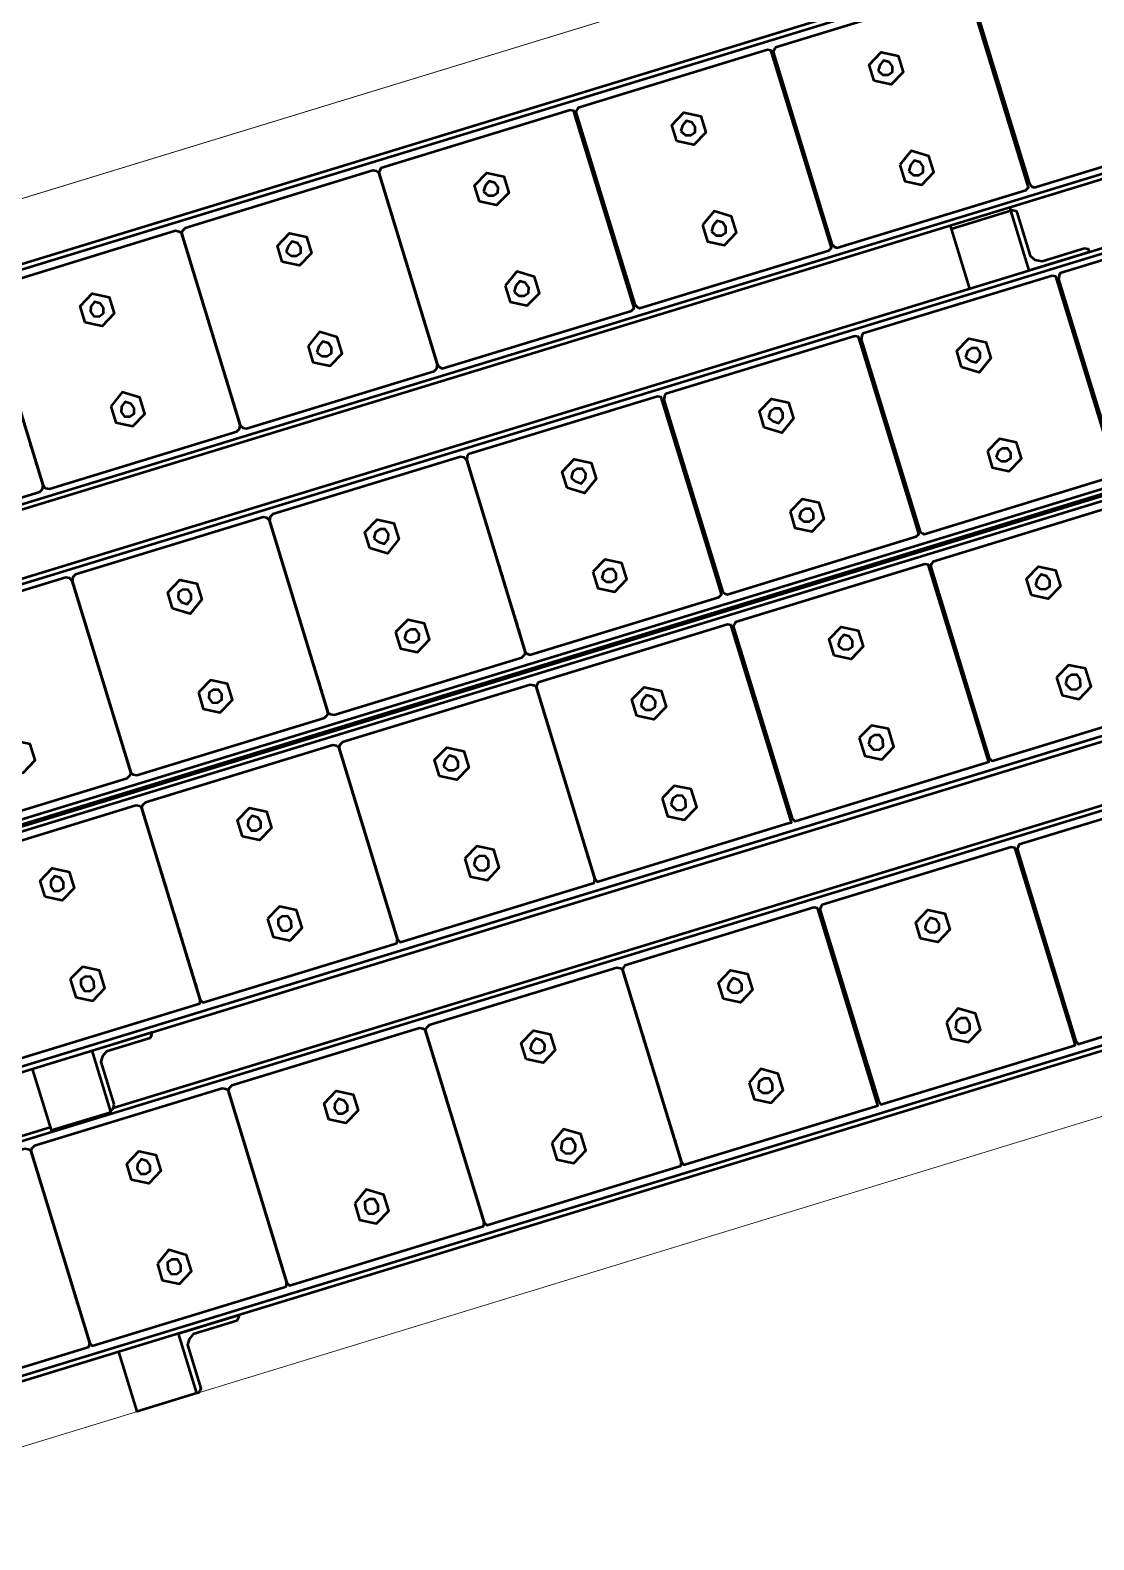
# Model space of a CAD drawing. Header units: inches. Extents: x 543393 to 2689207, y 1841861 to 9121372.
# Drawn here: x 547518.725 to 547519.575, y 1841968.599 to 1841969.806 of the extents above; entities that cross this region are included whole.
import ezdxf

# ---------------------------------------------------------------- set-up
doc = ezdxf.new("R2010")
doc.units = ezdxf.units.IN
doc.header["$MEASUREMENT"] = 0
doc.layers.add('Kich thuoc', color=8, linetype='Continuous', lineweight=18)

# ---------------------------------------------------------------- blocks, each defined once
blk = doc.blocks.new('Dan AC 220')
at = {"lineweight": 50}
for points in [[(103.2, 622.1), (28.8, 622.1), (28.8, 626.2), (28.8, 661.3), (28.8, 668.1), (3788, 668.1), (3788, 672.2), (3788, 958.9), (3737.9, 958.9), (3737.9, 672.2)], [(2838.4, 958.9), (2888.4, 958.9), (2888.4, 908.9)], [(128.9, 908.9), (3687.9, 908.9)], [(78.9, 904.8), (3737.9, 904.8)], [(2084.9, 883.2), (2083.6, 883.2)], [(2084.9, 881.8), (2083.6, 881.8)], [(2250, 883.2), (2248.6, 883.2)], [(2250, 881.8), (2248.6, 881.8)], [(2413.6, 881.8), (2413.6, 883.2), (2413.6, 884.5)], [(2578.7, 881.8), (2578.7, 883.2), (2578.7, 884.5)], [(2743.7, 881.8), (2743.7, 883.2), (2743.7, 884.5)], [(2908.7, 881.8), (2908.7, 883.2), (2908.7, 884.5)], [(2084.9, 879.1), (2083.6, 879.1)], [(2084.9, 877.8), (2083.6, 877.8)], [(2084.9, 871), (2083.6, 871)], [(2084.9, 869.7), (2083.6, 869.7), (2084.9, 869.7)], [(2250, 879.1), (2248.6, 879.1)], [(2250, 877.8), (2248.6, 877.8)], [(2250, 871), (2248.6, 871)], [(2250, 869.7), (2248.6, 869.7), (2250, 869.7)], [(2413.6, 877.8), (2413.6, 876.4), (2413.6, 877.8), (2413.6, 879.1), (2413.6, 880.5)], [(2413.6, 869.7), (2413.6, 871), (2413.6, 872.4)], [(2578.7, 877.8), (2578.7, 876.4), (2578.7, 877.8), (2578.7, 879.1), (2578.7, 880.5)], [(2578.7, 869.7), (2578.7, 871), (2578.7, 872.4)], [(2743.7, 877.8), (2743.7, 876.4), (2743.7, 877.8), (2743.7, 879.1), (2743.7, 880.5)], [(2743.7, 869.7), (2743.7, 871), (2743.7, 872.4)], [(2908.7, 877.8), (2908.7, 876.4), (2908.7, 877.8), (2908.7, 879.1), (2908.7, 880.5)], [(2908.7, 869.7), (2908.7, 871), (2908.7, 872.4)], [(2084.9, 865.6), (2083.6, 865.6)], [(2084.9, 861.5), (2083.6, 861.5)], [(2084.9, 861.5), (2083.6, 861.5), (2084.9, 861.5)], [(2084.9, 857.5), (2083.6, 857.5)], [(2250, 865.6), (2248.6, 865.6)], [(2250, 861.5), (2248.6, 861.5)], [(2250, 861.5), (2248.6, 861.5), (2250, 861.5)], [(2250, 857.5), (2248.6, 857.5)], [(2413.6, 865.6), (2413.6, 867)], [(2413.6, 857.5), (2413.6, 856.1), (2413.6, 857.5), (2413.6, 858.8)], [(2578.7, 865.6), (2578.7, 867)], [(2578.7, 857.5), (2578.7, 856.1), (2578.7, 857.5), (2578.7, 858.8)], [(2743.7, 865.6), (2743.7, 867)], [(2743.7, 857.5), (2743.7, 856.1), (2743.7, 857.5), (2743.7, 858.8)], [(2908.7, 865.6), (2908.7, 867)], [(2908.7, 857.5), (2908.7, 856.1), (2908.7, 857.5), (2908.7, 858.8)], [(2084.9, 850.7), (2083.6, 850.7)], [(2084.9, 849.4), (2083.6, 849.4)], [(2250, 850.7), (2248.6, 850.7)], [(2250, 849.4), (2248.6, 849.4)], [(2413.6, 849.4), (2413.6, 850.7), (2413.6, 852.1)], [(2578.7, 849.4), (2578.7, 850.7), (2578.7, 852.1)], [(2743.7, 849.4), (2743.7, 850.7), (2743.7, 852.1)], [(2908.7, 849.4), (2908.7, 850.7), (2908.7, 852.1)], [(2084.9, 841.3), (2083.6, 841.3)], [(2084.9, 835.8), (2083.6, 835.8)], [(2250, 841.3), (2248.6, 841.3)], [(2250, 835.8), (2248.6, 835.8)], [(2413.6, 841.3), (2413.6, 842.6)], [(2413.6, 835.8), (2413.6, 837.2)], [(2578.7, 841.3), (2578.7, 842.6)], [(2578.7, 835.8), (2578.7, 837.2)], [(2743.7, 841.3), (2743.7, 842.6)], [(2743.7, 835.8), (2743.7, 837.2)], [(2908.7, 841.3), (2908.7, 842.6)], [(2908.7, 835.8), (2908.7, 837.2)], [(2084.9, 831.8), (2083.6, 831.8)], [(2084.9, 830.4), (2083.6, 830.4)], [(2084.9, 829.1), (2083.6, 829.1)], [(2084.9, 827.7), (2083.6, 827.7)], [(2084.9, 825), (2083.6, 825)], [(2084.9, 823.7), (2083.6, 823.7), (2084.9, 823.7)], [(2250, 831.8), (2248.6, 831.8)], [(2250, 830.4), (2248.6, 830.4)], [(2250, 829.1), (2248.6, 829.1)], [(2250, 827.7), (2248.6, 827.7)], [(2250, 825), (2248.6, 825)], [(2250, 823.7), (2248.6, 823.7), (2250, 823.7)], [(2413.6, 827.7), (2413.6, 829.1), (2413.6, 830.4), (2413.6, 831.8), (2413.6, 833.1)], [(2413.6, 823.7), (2413.6, 825), (2413.6, 826.4)], [(2578.7, 827.7), (2578.7, 829.1), (2578.7, 830.4), (2578.7, 831.8), (2578.7, 833.1)], [(2578.7, 823.7), (2578.7, 825), (2578.7, 826.4)], [(2743.7, 827.7), (2743.7, 829.1), (2743.7, 830.4), (2743.7, 831.8), (2743.7, 833.1)], [(2743.7, 823.7), (2743.7, 825), (2743.7, 826.4)], [(2908.7, 827.7), (2908.7, 829.1), (2908.7, 830.4), (2908.7, 831.8), (2908.7, 833.1)], [(2908.7, 823.7), (2908.7, 825), (2908.7, 826.4)], [(2084.9, 818.3), (2083.6, 818.3)], [(2084.9, 816.9), (2083.6, 816.9), (2084.9, 816.9)], [(2084.9, 812.8), (2083.6, 812.8)], [(2084.9, 811.5), (2083.6, 811.5)], [(2084.9, 810.1), (2083.6, 810.1)], [(2250, 818.3), (2248.6, 818.3)], [(2250, 816.9), (2248.6, 816.9), (2250, 816.9)], [(2250, 812.8), (2248.6, 812.8)], [(2250, 811.5), (2248.6, 811.5)], [(2250, 810.1), (2248.6, 810.1)], [(2413.6, 816.9), (2413.6, 818.3), (2413.6, 819.6)], [(2413.6, 810.1), (2413.6, 811.5), (2413.6, 812.8), (2413.6, 814.2)], [(2578.7, 816.9), (2578.7, 818.3), (2578.7, 819.6)], [(2578.7, 810.1), (2578.7, 811.5), (2578.7, 812.8), (2578.7, 814.2)], [(2743.7, 816.9), (2743.7, 818.3), (2743.7, 819.6)], [(2743.7, 810.1), (2743.7, 811.5), (2743.7, 812.8), (2743.7, 814.2)], [(2908.7, 816.9), (2908.7, 818.3), (2908.7, 819.6)], [(2908.7, 810.1), (2908.7, 811.5), (2908.7, 812.8), (2908.7, 814.2)], [(2084.9, 800.7), (2083.6, 800.7)], [(2084.9, 799.3), (2083.6, 799.3)], [(2084.9, 798), (2083.6, 798)], [(2250, 800.7), (2248.6, 800.7)], [(2250, 799.3), (2248.6, 799.3)], [(2250, 798), (2248.6, 798)], [(2413.6, 798), (2413.6, 799.3), (2413.6, 800.7), (2413.6, 802)], [(2578.7, 798), (2578.7, 799.3), (2578.7, 800.7), (2578.7, 802)], [(2743.7, 798), (2743.7, 799.3), (2743.7, 800.7), (2743.7, 802)], [(2908.7, 798), (2908.7, 799.3), (2908.7, 800.7), (2908.7, 802)], [(2084.9, 789.9), (2083.6, 789.9), (2084.9, 789.9)], [(2084.9, 788.5), (2083.6, 788.5)], [(2250, 789.9), (2248.6, 789.9), (2250, 789.9)], [(2250, 788.5), (2248.6, 788.5)], [(2413.6, 788.5), (2413.6, 789.9), (2413.6, 791.2)], [(2578.7, 788.5), (2578.7, 789.9), (2578.7, 791.2)], [(2743.7, 788.5), (2743.7, 789.9), (2743.7, 791.2)], [(2908.7, 788.5), (2908.7, 789.9), (2908.7, 791.2)], [(2084.9, 770.9), (2083.6, 770.9)], [(2250, 770.9), (2248.6, 770.9)], [(2413.6, 770.9), (2413.6, 772.3)], [(2578.7, 770.9), (2578.7, 772.3)], [(2743.7, 770.9), (2743.7, 772.3)], [(2908.7, 770.9), (2908.7, 772.3)], [(3737.9, 724.9), (78.9, 724.9)], [(2835.7, 720.9), (1988.9, 720.9)], [(2888.4, 672.2), (2888.4, 723.6), (2838.4, 723.6), (2838.4, 722.2)], [(3737.9, 720.9), (2888.4, 720.9)], [(3788, 672.2), (28.8, 672.2)], [(2084.9, 646.5), (2083.6, 646.5)], [(2084.9, 645.1), (2083.6, 645.1)], [(2084.9, 641.1), (2083.6, 641.1)], [(2250, 646.5), (2248.6, 646.5)], [(2250, 645.1), (2248.6, 645.1)], [(2250, 641.1), (2248.6, 641.1)], [(2413.6, 645.1), (2413.6, 646.5), (2413.6, 647.8)], [(2413.6, 641.1), (2413.6, 639.7), (2413.6, 641.1), (2413.6, 642.4)], [(2578.7, 645.1), (2578.7, 646.5), (2578.7, 647.8)], [(2578.7, 641.1), (2578.7, 639.7), (2578.7, 641.1), (2578.7, 642.4)], [(2743.7, 645.1), (2743.7, 646.5), (2743.7, 647.8)], [(2743.7, 641.1), (2743.7, 639.7), (2743.7, 641.1), (2743.7, 642.4)], [(2084.9, 639.7), (2083.6, 639.7)], [(2084.9, 639.7), (2083.6, 639.7), (2084.9, 639.7)], [(2084.9, 634.3), (2083.6, 634.3)], [(2084.9, 632.9), (2083.6, 632.9), (2084.9, 632.9)], [(2084.9, 628.9), (2083.6, 628.9)], [(2250, 639.7), (2248.6, 639.7)], [(2250, 639.7), (2248.6, 639.7), (2250, 639.7)], [(2250, 634.3), (2248.6, 634.3)], [(2250, 632.9), (2248.6, 632.9), (2250, 632.9)], [(2250, 628.9), (2248.6, 628.9)], [(2413.6, 632.9), (2413.6, 634.3), (2413.6, 635.6)], [(2413.6, 628.9), (2413.6, 630.2)], [(2578.7, 632.9), (2578.7, 634.3), (2578.7, 635.6)], [(2578.7, 628.9), (2578.7, 630.2)], [(2743.7, 632.9), (2743.7, 634.3), (2743.7, 635.6)], [(2743.7, 628.9), (2743.7, 630.2)], [(2084.9, 624.8), (2083.6, 624.8)], [(2084.9, 624.8), (2083.6, 624.8), (2084.9, 624.8)], [(2084.9, 619.4), (2083.6, 619.4)], [(2084.9, 619.4), (2083.6, 619.4), (2084.9, 619.4)], [(2250, 624.8), (2248.6, 624.8)], [(2250, 624.8), (2248.6, 624.8), (2250, 624.8)], [(2250, 619.4), (2248.6, 619.4)], [(2250, 619.4), (2248.6, 619.4), (2250, 619.4)], [(2084.9, 614), (2083.6, 614)], [(2084.9, 612.6), (2083.6, 612.6)], [(2250, 614), (2248.6, 614)], [(2250, 612.6), (2248.6, 612.6)], [(2413.6, 612.6), (2413.6, 614), (2413.6, 615.4)], [(2413.6, 603.2), (2413.6, 604.5)], [(2578.7, 612.6), (2578.7, 614), (2578.7, 615.4)], [(2578.7, 603.2), (2578.7, 604.5)], [(2743.7, 612.6), (2743.7, 614), (2743.7, 615.4)], [(2743.7, 603.2), (2743.7, 604.5)], [(2084.9, 603.2), (2083.6, 603.2)], [(2084.9, 599.1), (2083.6, 599.1)], [(2084.9, 595.1), (2083.6, 595.1)], [(2084.9, 593.7), (2083.6, 593.7)], [(2084.9, 592.4), (2083.6, 592.4)], [(2250, 603.2), (2248.6, 603.2)], [(2250, 599.1), (2248.6, 599.1)], [(2250, 595.1), (2248.6, 595.1)], [(2250, 593.7), (2248.6, 593.7)], [(2250, 592.4), (2248.6, 592.4)], [(2413.6, 599.1), (2413.6, 600.5)], [(2413.6, 591), (2413.6, 592.4), (2413.6, 593.7), (2413.6, 595.1), (2413.6, 596.4)], [(2578.7, 599.1), (2578.7, 600.5)], [(2578.7, 591), (2578.7, 592.4), (2578.7, 593.7), (2578.7, 595.1), (2578.7, 596.4)], [(2743.7, 599.1), (2743.7, 600.5)], [(2743.7, 591), (2743.7, 592.4), (2743.7, 593.7), (2743.7, 595.1), (2743.7, 596.4)], [(2084.9, 591), (2083.6, 591)], [(2084.9, 588.3), (2083.6, 588.3)], [(2084.9, 586.9), (2083.6, 586.9)], [(2084.9, 585.6), (2083.6, 585.6)], [(2084.9, 581.5), (2083.6, 581.5)], [(2084.9, 580.2), (2083.6, 580.2), (2084.9, 580.2)], [(2250, 591), (2248.6, 591)], [(2250, 588.3), (2248.6, 588.3)], [(2250, 586.9), (2248.6, 586.9)], [(2250, 585.6), (2248.6, 585.6)], [(2250, 581.5), (2248.6, 581.5)], [(2250, 580.2), (2248.6, 580.2), (2250, 580.2)], [(2413.6, 585.6), (2413.6, 586.9), (2413.6, 588.3), (2413.6, 589.7)], [(2413.6, 580.2), (2413.6, 581.5), (2413.6, 582.9)], [(2578.7, 585.6), (2578.7, 586.9), (2578.7, 588.3), (2578.7, 589.7)], [(2578.7, 580.2), (2578.7, 581.5), (2578.7, 582.9)], [(2743.7, 585.6), (2743.7, 586.9), (2743.7, 588.3), (2743.7, 589.7)], [(2743.7, 580.2), (2743.7, 581.5), (2743.7, 582.9)], [(2084.9, 576.1), (2083.6, 576.1)], [(2084.9, 574.8), (2083.6, 574.8)], [(2084.9, 573.4), (2083.6, 573.4)], [(2250, 576.1), (2248.6, 576.1)], [(2250, 574.8), (2248.6, 574.8)], [(2250, 573.4), (2248.6, 573.4)], [(2413.6, 573.4), (2413.6, 574.8), (2413.6, 576.1), (2413.6, 577.5)], [(2578.7, 573.4), (2578.7, 574.8), (2578.7, 576.1), (2578.7, 577.5)], [(2743.7, 573.4), (2743.7, 574.8), (2743.7, 576.1), (2743.7, 577.5)], [(2084.9, 564), (2083.6, 564)], [(2084.9, 562.6), (2083.6, 562.6)], [(2084.9, 561.2), (2083.6, 561.2)], [(2250, 564), (2248.6, 564)], [(2250, 562.6), (2248.6, 562.6)], [(2250, 561.2), (2248.6, 561.2)], [(2413.6, 561.2), (2413.6, 562.6), (2413.6, 564), (2413.6, 565.3)], [(2578.7, 561.2), (2578.7, 562.6), (2578.7, 564), (2578.7, 565.3)], [(2743.7, 561.2), (2743.7, 562.6), (2743.7, 564), (2743.7, 565.3)], [(2084.9, 553.1), (2083.6, 553.1), (2084.9, 553.1)], [(2084.9, 551.8), (2083.6, 551.8)], [(2250, 553.1), (2248.6, 553.1), (2250, 553.1)], [(2250, 551.8), (2248.6, 551.8)], [(2413.6, 551.8), (2413.6, 553.1), (2413.6, 554.5)], [(2578.7, 551.8), (2578.7, 553.1), (2578.7, 554.5)], [(2743.7, 551.8), (2743.7, 553.1), (2743.7, 554.5)], [(3788, 488.2), (3788, 485.5), (3788, 484.1), (28.8, 484.1), (28.8, 485.5), (28.8, 488.2), (3788, 488.2), (3788, 495), (3788, 530.1), (3788, 534.2), (3732.5, 534.2)], [(2084.9, 534.2), (2083.6, 534.2)], [(2250, 534.2), (2248.6, 534.2)], [(2413.6, 534.2), (2413.6, 535.5)], [(2578.7, 534.2), (2578.7, 535.5)], [(2743.7, 534.2), (2743.7, 535.5)], [(1988.9, 482.8), (1988.9, 484.1)], [(28.8, 478.7), (28.8, 481.4), (28.8, 482.8), (3788, 482.8), (3788, 481.4), (3788, 478.7), (28.8, 478.7), (28.8, 472), (28.8, 435.4), (28.8, 432.7), (103.2, 432.7)], [(2084.9, 455.7), (2083.6, 455.7)], [(2084.9, 454.4), (2083.6, 454.4)], [(2084.9, 451.7), (2083.6, 451.7)], [(2084.9, 450.3), (2083.6, 450.3), (2084.9, 450.3)], [(2084.9, 449), (2083.6, 449)], [(2250, 455.7), (2248.6, 455.7)], [(2250, 454.4), (2248.6, 454.4)], [(2250, 451.7), (2248.6, 451.7)], [(2250, 450.3), (2248.6, 450.3), (2250, 450.3)], [(2250, 449), (2248.6, 449)], [(2413.6, 454.4), (2413.6, 455.7), (2413.6, 457.1)], [(2413.6, 449), (2413.6, 450.3), (2413.6, 451.7), (2413.6, 453)], [(2578.7, 454.4), (2578.7, 455.7), (2578.7, 457.1)], [(2578.7, 449), (2578.7, 450.3), (2578.7, 451.7), (2578.7, 453)], [(2743.7, 454.4), (2743.7, 455.7), (2743.7, 457.1)], [(2743.7, 449), (2743.7, 450.3), (2743.7, 451.7), (2743.7, 453)], [(2084.9, 444.9), (2083.6, 444.9)], [(2084.9, 443.6), (2083.6, 443.6)], [(2084.9, 442.2), (2083.6, 442.2)], [(2084.9, 438.2), (2083.6, 438.2)], [(2250, 444.9), (2248.6, 444.9)], [(2250, 443.6), (2248.6, 443.6)], [(2250, 442.2), (2248.6, 442.2)], [(2250, 438.2), (2248.6, 438.2)], [(2413.6, 442.2), (2413.6, 443.6), (2413.6, 444.9), (2413.6, 446.3)], [(2413.6, 438.2), (2413.6, 439.5)], [(2578.7, 442.2), (2578.7, 443.6), (2578.7, 444.9), (2578.7, 446.3)], [(2578.7, 438.2), (2578.7, 439.5)], [(2743.7, 442.2), (2743.7, 443.6), (2743.7, 444.9), (2743.7, 446.3)], [(2743.7, 438.2), (2743.7, 439.5)], [(2084.9, 434.1), (2083.6, 434.1)], [(2084.9, 434.1), (2083.6, 434.1), (2084.9, 434.1)], [(2084.9, 430), (2083.6, 430), (2084.9, 430)], [(2084.9, 428.7), (2083.6, 428.7)], [(2250, 434.1), (2248.6, 434.1)], [(2250, 434.1), (2248.6, 434.1), (2250, 434.1)], [(2250, 430), (2248.6, 430), (2250, 430)], [(2250, 428.7), (2248.6, 428.7)], [(2413.6, 428.7), (2413.6, 430), (2413.6, 431.4)], [(2578.7, 428.7), (2578.7, 430), (2578.7, 431.4)], [(2743.7, 428.7), (2743.7, 430), (2743.7, 431.4)], [(2084.9, 417.9), (2083.6, 417.9)], [(2084.9, 416.5), (2083.6, 416.5)], [(2084.9, 413.8), (2083.6, 413.8)], [(2250, 417.9), (2248.6, 417.9)], [(2250, 416.5), (2248.6, 416.5)], [(2250, 413.8), (2248.6, 413.8)], [(2413.6, 416.5), (2413.6, 417.9), (2413.6, 419.2)], [(2413.6, 413.8), (2413.6, 415.2)], [(2413.6, 409.7), (2413.6, 411.1)], [(2578.7, 416.5), (2578.7, 417.9), (2578.7, 419.2)], [(2578.7, 413.8), (2578.7, 415.2)], [(2578.7, 409.7), (2578.7, 411.1)], [(2743.7, 416.5), (2743.7, 417.9), (2743.7, 419.2)], [(2743.7, 413.8), (2743.7, 415.2)], [(2743.7, 409.7), (2743.7, 411.1)], [(1919.9, 404.3), (1918.5, 404.3)], [(1919.9, 401.6), (1918.5, 401.6)], [(2084.9, 409.7), (2083.6, 409.7)], [(2084.9, 404.3), (2083.6, 404.3)], [(2084.9, 401.6), (2083.6, 401.6)], [(2250, 409.7), (2248.6, 409.7)], [(2250, 404.3), (2248.6, 404.3)], [(2250, 401.6), (2248.6, 401.6)], [(2413.6, 401.6), (2413.6, 403), (2413.6, 404.3), (2413.6, 405.7)], [(2413.6, 403), (2413.6, 404.3)], [(2413.6, 396.2), (2413.6, 397.6), (2413.6, 398.9)], [(2578.7, 401.6), (2578.7, 403), (2578.7, 404.3), (2578.7, 405.7)], [(2578.7, 403), (2578.7, 404.3)], [(2578.7, 396.2), (2578.7, 397.6), (2578.7, 398.9)], [(2743.7, 401.6), (2743.7, 403), (2743.7, 404.3), (2743.7, 405.7)], [(2743.7, 403), (2743.7, 404.3)], [(2743.7, 396.2), (2743.7, 397.6), (2743.7, 398.9)], [(1919.9, 397.6), (1918.5, 397.6)], [(1919.9, 396.2), (1918.5, 396.2), (1919.9, 396.2)], [(1919.9, 392.2), (1918.5, 392.2)], [(1919.9, 390.8), (1918.5, 390.8)], [(1919.9, 389.5), (1918.5, 389.5)], [(2084.9, 397.6), (2083.6, 397.6)], [(2084.9, 396.2), (2083.6, 396.2), (2084.9, 396.2)], [(2084.9, 392.2), (2083.6, 392.2)], [(2084.9, 390.8), (2083.6, 390.8)], [(2084.9, 389.5), (2083.6, 389.5)], [(2250, 397.6), (2248.6, 397.6)], [(2250, 396.2), (2248.6, 396.2), (2250, 396.2)], [(2250, 392.2), (2248.6, 392.2)], [(2250, 390.8), (2248.6, 390.8)], [(2250, 389.5), (2248.6, 389.5)], [(2413.6, 389.5), (2413.6, 390.8), (2413.6, 392.2), (2413.6, 393.5)], [(2413.6, 384), (2413.6, 385.4), (2413.6, 386.7)], [(2578.7, 389.5), (2578.7, 390.8), (2578.7, 392.2), (2578.7, 393.5)], [(2578.7, 384), (2578.7, 385.4), (2578.7, 386.7)], [(2743.7, 389.5), (2743.7, 390.8), (2743.7, 392.2), (2743.7, 393.5)], [(2743.7, 384), (2743.7, 385.4), (2743.7, 386.7)], [(1919.9, 385.4), (1918.5, 385.4)], [(1919.9, 384), (1918.5, 384), (1919.9, 384)], [(1919.9, 380), (1918.5, 380)], [(1919.9, 378.6), (1918.5, 378.6)], [(2084.9, 385.4), (2083.6, 385.4)], [(2084.9, 384), (2083.6, 384), (2084.9, 384)], [(2084.9, 380), (2083.6, 380)], [(2084.9, 378.6), (2083.6, 378.6)], [(2250, 385.4), (2248.6, 385.4)], [(2250, 384), (2248.6, 384), (2250, 384)], [(2250, 380), (2248.6, 380)], [(2250, 378.6), (2248.6, 378.6)], [(2413.6, 378.6), (2413.6, 380), (2413.6, 381.3)], [(2413.6, 371.9), (2413.6, 373.2), (2413.6, 374.6)], [(2578.7, 378.6), (2578.7, 380), (2578.7, 381.3)], [(2578.7, 371.9), (2578.7, 373.2), (2578.7, 374.6)], [(2743.7, 378.6), (2743.7, 380), (2743.7, 381.3)], [(2743.7, 371.9), (2743.7, 373.2), (2743.7, 374.6)], [(1919.9, 373.2), (1918.5, 373.2)], [(1919.9, 371.9), (1918.5, 371.9), (1919.9, 371.9)], [(1919.9, 367.8), (1918.5, 367.8)], [(1919.9, 366.5), (1918.5, 366.5)], [(1919.9, 362.4), (1918.5, 362.4), (1919.9, 362.4)], [(2084.9, 373.2), (2083.6, 373.2)], [(2084.9, 371.9), (2083.6, 371.9), (2084.9, 371.9)], [(2084.9, 367.8), (2083.6, 367.8)], [(2084.9, 366.5), (2083.6, 366.5)], [(2084.9, 362.4), (2083.6, 362.4), (2084.9, 362.4)], [(2250, 373.2), (2248.6, 373.2)], [(2250, 371.9), (2248.6, 371.9), (2250, 371.9)], [(2250, 367.8), (2248.6, 367.8)], [(2250, 366.5), (2248.6, 366.5)], [(2250, 362.4), (2248.6, 362.4), (2250, 362.4)], [(2413.6, 366.5), (2413.6, 367.8), (2413.6, 369.2)], [(2413.6, 361), (2413.6, 362.4), (2413.6, 363.8)], [(2578.7, 366.5), (2578.7, 367.8), (2578.7, 369.2)], [(2578.7, 361), (2578.7, 362.4), (2578.7, 363.8)], [(2743.7, 366.5), (2743.7, 367.8), (2743.7, 369.2)], [(2743.7, 361), (2743.7, 362.4), (2743.7, 363.8)], [(1919.9, 361), (1918.5, 361)], [(2084.9, 361), (2083.6, 361)], [(2250, 361), (2248.6, 361)], [(3732.5, 344.8), (3788, 344.8), (3788, 340.8), (3788, 305.6), (3788, 298.8), (28.8, 298.8), (28.8, 294.8), (28.8, 3.9), (78.9, 3.9), (78.9, 294.8)], [(1919.9, 344.8), (1918.5, 344.8)], [(2084.9, 344.8), (2083.6, 344.8)], [(2250, 344.8), (2248.6, 344.8)], [(2413.6, 344.8), (2413.6, 346.2)], [(2578.7, 344.8), (2578.7, 346.2)], [(2743.7, 344.8), (2743.7, 346.2)], [(28.8, 294.8), (3788, 294.8)], [(1988.9, 244.7), (1988.9, 294.8)], [(78.9, 242), (3737.9, 242)], [(1988.9, 242), (1988.9, 244.7), (1938.8, 244.7), (1938.8, 242)], [(78.9, 238), (3737.9, 238)], [(2413.6, 215), (2413.6, 216.3), (2413.6, 217.7)], [(2578.7, 215), (2578.7, 216.3), (2578.7, 217.7)], [(2743.7, 215), (2743.7, 216.3), (2743.7, 217.7)], [(1919.9, 216.3), (1918.5, 216.3)], [(1919.9, 215), (1918.5, 215)], [(1919.9, 212.3), (1918.5, 212.3)], [(1919.9, 210.9), (1918.5, 210.9)], [(2084.9, 216.3), (2083.6, 216.3)], [(2084.9, 215), (2083.6, 215)], [(2084.9, 212.3), (2083.6, 212.3)], [(2084.9, 210.9), (2083.6, 210.9)], [(2250, 216.3), (2248.6, 216.3)], [(2250, 215), (2248.6, 215)], [(2250, 212.3), (2248.6, 212.3)], [(2250, 210.9), (2248.6, 210.9)], [(2413.6, 210.9), (2413.6, 209.5), (2413.6, 210.9), (2413.6, 212.3), (2413.6, 213.6)], [(2413.6, 202.8), (2413.6, 204.1), (2413.6, 205.5)], [(2578.7, 210.9), (2578.7, 209.5), (2578.7, 210.9), (2578.7, 212.3), (2578.7, 213.6)], [(2578.7, 202.8), (2578.7, 204.1), (2578.7, 205.5)], [(2743.7, 210.9), (2743.7, 209.5), (2743.7, 210.9), (2743.7, 212.3), (2743.7, 213.6)], [(2743.7, 202.8), (2743.7, 204.1), (2743.7, 205.5)], [(1919.9, 204.1), (1918.5, 204.1)], [(1919.9, 202.8), (1918.5, 202.8), (1919.9, 202.8)], [(1919.9, 198.7), (1918.5, 198.7)], [(1919.9, 194.7), (1918.5, 194.7)], [(1919.9, 194.7), (1918.5, 194.7), (1919.9, 194.7)], [(2084.9, 204.1), (2083.6, 204.1)], [(2084.9, 202.8), (2083.6, 202.8), (2084.9, 202.8)], [(2084.9, 198.7), (2083.6, 198.7)], [(2084.9, 194.7), (2083.6, 194.7)], [(2084.9, 194.7), (2083.6, 194.7), (2084.9, 194.7)], [(2250, 204.1), (2248.6, 204.1)], [(2250, 202.8), (2248.6, 202.8), (2250, 202.8)], [(2250, 198.7), (2248.6, 198.7)], [(2250, 194.7), (2248.6, 194.7)], [(2250, 194.7), (2248.6, 194.7), (2250, 194.7)], [(2413.6, 198.7), (2413.6, 200.1)], [(2578.7, 198.7), (2578.7, 200.1)], [(2743.7, 198.7), (2743.7, 200.1)], [(1919.9, 190.6), (1918.5, 190.6), (1919.9, 190.6)], [(1919.9, 189.3), (1918.5, 189.3)], [(1919.9, 183.8), (1918.5, 183.8)], [(1919.9, 182.5), (1918.5, 182.5)], [(2084.9, 190.6), (2083.6, 190.6), (2084.9, 190.6)], [(2084.9, 189.3), (2083.6, 189.3)], [(2084.9, 183.8), (2083.6, 183.8)], [(2084.9, 182.5), (2083.6, 182.5)], [(2250, 190.6), (2248.6, 190.6), (2250, 190.6)], [(2250, 189.3), (2248.6, 189.3)], [(2250, 183.8), (2248.6, 183.8)], [(2250, 182.5), (2248.6, 182.5)], [(2413.6, 189.3), (2413.6, 190.6), (2413.6, 192)], [(2413.6, 182.5), (2413.6, 183.8), (2413.6, 185.2)], [(2578.7, 189.3), (2578.7, 190.6), (2578.7, 192)], [(2578.7, 182.5), (2578.7, 183.8), (2578.7, 185.2)], [(1919.9, 174.4), (1918.5, 174.4)], [(2084.9, 174.4), (2083.6, 174.4)], [(2250, 174.4), (2248.6, 174.4)], [(2413.6, 174.4), (2413.6, 175.7)], [(2413.6, 169), (2413.6, 170.3)], [(2578.7, 174.4), (2578.7, 175.7)], [(2578.7, 169), (2578.7, 170.3)], [(1919.9, 169), (1918.5, 169)], [(1919.9, 164.9), (1918.5, 164.9)], [(1919.9, 163.6), (1918.5, 163.6)], [(1919.9, 162.2), (1918.5, 162.2), (1919.9, 162.2)], [(1919.9, 158.1), (1918.5, 158.1)], [(2084.9, 169), (2083.6, 169)], [(2084.9, 164.9), (2083.6, 164.9)], [(2084.9, 163.6), (2083.6, 163.6)], [(2084.9, 162.2), (2083.6, 162.2), (2084.9, 162.2)], [(2084.9, 158.1), (2083.6, 158.1)], [(2250, 169), (2248.6, 169)], [(2250, 164.9), (2248.6, 164.9)], [(2250, 163.6), (2248.6, 163.6)], [(2250, 162.2), (2248.6, 162.2), (2250, 162.2)], [(2250, 158.1), (2248.6, 158.1)], [(2413.6, 162.2), (2413.6, 163.6), (2413.6, 164.9), (2413.6, 166.3)], [(2413.6, 156.8), (2413.6, 158.1), (2413.6, 159.5)], [(2578.7, 162.2), (2578.7, 163.6), (2578.7, 164.9), (2578.7, 166.3)], [(2578.7, 156.8), (2578.7, 158.1), (2578.7, 159.5)], [(1919.9, 156.8), (1918.5, 156.8), (1919.9, 156.8)], [(1919.9, 152.7), (1918.5, 152.7)], [(1919.9, 150), (1918.5, 150), (1919.9, 150)], [(1919.9, 146), (1918.5, 146)], [(2084.9, 156.8), (2083.6, 156.8), (2084.9, 156.8)], [(2084.9, 152.7), (2083.6, 152.7)], [(2084.9, 150), (2083.6, 150), (2084.9, 150)], [(2084.9, 146), (2083.6, 146)], [(2250, 156.8), (2248.6, 156.8), (2250, 156.8)], [(2250, 152.7), (2248.6, 152.7)], [(2250, 150), (2248.6, 150), (2250, 150)], [(2250, 146), (2248.6, 146)], [(2413.6, 152.7), (2413.6, 154.1)], [(2413.6, 150), (2413.6, 151.4)], [(2413.6, 143.3), (2413.6, 144.6), (2413.6, 146), (2413.6, 147.3)], [(2578.7, 152.7), (2578.7, 154.1)], [(2578.7, 150), (2578.7, 151.4)], [(2578.7, 143.3), (2578.7, 144.6), (2578.7, 146), (2578.7, 147.3)], [(1919.9, 144.6), (1918.5, 144.6)], [(1919.9, 143.3), (1918.5, 143.3)], [(1919.9, 133.8), (1918.5, 133.8)], [(2084.9, 144.6), (2083.6, 144.6)], [(2084.9, 143.3), (2083.6, 143.3)], [(2084.9, 133.8), (2083.6, 133.8)], [(2250, 144.6), (2248.6, 144.6)], [(2250, 143.3), (2248.6, 143.3)], [(2250, 133.8), (2248.6, 133.8)], [(2413.6, 131.1), (2413.6, 132.4), (2413.6, 133.8), (2413.6, 135.1)], [(2578.7, 131.1), (2578.7, 132.4), (2578.7, 133.8), (2578.7, 135.1)], [(1919.9, 132.4), (1918.5, 132.4)], [(1919.9, 131.1), (1918.5, 131.1)], [(1919.9, 123), (1918.5, 123), (1919.9, 123)], [(1919.9, 121.6), (1918.5, 121.6)], [(2084.9, 132.4), (2083.6, 132.4)], [(2084.9, 131.1), (2083.6, 131.1)], [(2084.9, 123), (2083.6, 123), (2084.9, 123)], [(2084.9, 121.6), (2083.6, 121.6)], [(2250, 132.4), (2248.6, 132.4)], [(2250, 131.1), (2248.6, 131.1)], [(2250, 123), (2248.6, 123), (2250, 123)], [(2250, 121.6), (2248.6, 121.6)], [(2413.6, 121.6), (2413.6, 123), (2413.6, 124.3)], [(2578.7, 121.6), (2578.7, 123), (2578.7, 124.3)], [(1919.9, 104), (1918.5, 104)], [(2084.9, 104), (2083.6, 104)], [(2250, 104), (2248.6, 104)], [(2413.6, 104), (2413.6, 105.4)], [(2578.7, 104), (2578.7, 105.4)], [(3737.9, 58), (78.9, 58)], [(3687.9, 54), (128.9, 54)]]:
    blk.add_lwpolyline(points, dxfattribs=at)
for points in [[(28.8, 958.9), (3788, 958.9), (3788, 3.9), (28.8, 3.9)], [(28.8, 3.9), (3788.8, 3.9), (3788.8, 958.9), (28.8, 958.9)]]:
    blk.add_lwpolyline(points, close=True)
for points in [[(2834.3, 956.2), (2835.7, 957.6), (2837, 958.9), (2838.4, 958.9), (2838.4, 908.9), (2788.3, 908.9), (2788.3, 910.2), (2789.7, 911.6), (2791, 912.9), (2827.5, 912.9), (2831.6, 915.7), (2834.3, 919.7)], [(2083.6, 895.4), (2082.2, 898.1), (2080.9, 898.1), (1922.6, 898.1), (1919.9, 898.1), (1919.9, 895.4), (1919.9, 734.4), (1919.9, 733), (1922.6, 731.7), (2080.9, 731.7), (2082.2, 733), (2083.6, 734.4)], [(2248.6, 895.4), (2247.2, 898.1), (2245.9, 898.1), (2087.6, 898.1), (2084.9, 898.1), (2084.9, 895.4), (2084.9, 734.4), (2084.9, 733), (2087.6, 731.7), (2245.9, 731.7), (2247.2, 733), (2248.6, 734.4)], [(2413.6, 895.4), (2412.3, 898.1), (2410.9, 898.1), (2252.7, 898.1), (2250, 898.1), (2250, 895.4), (2250, 734.4), (2250, 733), (2252.7, 731.7), (2410.9, 731.7), (2412.3, 733), (2413.6, 734.4)], [(2578.7, 895.4), (2577.3, 898.1), (2574.6, 898.1), (2417.7, 898.1), (2415, 898.1), (2413.6, 895.4), (2413.6, 734.4), (2415, 733), (2417.7, 731.7), (2574.6, 731.7), (2577.3, 733), (2578.7, 734.4)], [(2743.7, 895.4), (2742.3, 898.1), (2739.6, 898.1), (2582.7, 898.1), (2580, 898.1), (2578.7, 895.4), (2578.7, 734.4), (2580, 733), (2582.7, 731.7), (2739.6, 731.7), (2742.3, 733), (2743.7, 734.4)], [(2908.7, 895.4), (2907.4, 898.1), (2904.7, 898.1), (2747.7, 898.1), (2745, 898.1), (2743.7, 895.4), (2743.7, 734.4), (2745, 733), (2747.7, 731.7), (2904.7, 731.7), (2907.4, 733), (2908.7, 734.4)], [(3073.7, 895.4), (3072.4, 898.1), (3069.7, 898.1), (2912.8, 898.1), (2910.1, 898.1), (2908.7, 895.4), (2908.7, 734.4), (2910.1, 733), (2912.8, 731.7), (3069.7, 731.7), (3072.4, 733), (3073.7, 734.4)], [(2083.6, 876.4), (2084.9, 876.4)], [(2178.3, 850.7), (2178.3, 864.2), (2166.1, 871), (2153.9, 864.2), (2153.9, 850.7), (2166.1, 842.6)], [(2248.6, 876.4), (2250, 876.4)], [(2343.3, 850.7), (2343.3, 864.2), (2331.1, 871), (2318.9, 864.2), (2318.9, 850.7), (2331.1, 842.6)], [(2508.3, 850.7), (2508.3, 864.2), (2496.1, 871), (2484, 864.2), (2484, 850.7), (2496.1, 842.6)], [(2673.3, 850.7), (2673.3, 864.2), (2661.2, 871), (2649, 864.2), (2649, 850.7), (2661.2, 842.6)], [(2838.4, 850.7), (2838.4, 864.2), (2826.2, 871), (2814, 864.2), (2814, 850.7), (2826.2, 842.6)], [(2172.8, 857.5), (2170.1, 861.5), (2166.1, 862.9), (2162, 861.5), (2160.7, 857.5), (2162, 852.1), (2166.1, 850.7), (2170.1, 852.1)], [(2337.9, 857.5), (2335.2, 861.5), (2331.1, 862.9), (2327.1, 861.5), (2325.7, 857.5), (2327.1, 852.1), (2331.1, 850.7), (2335.2, 852.1)], [(2413.6, 862.9), (2413.6, 861.5)], [(2502.9, 857.5), (2500.2, 861.5), (2496.1, 862.9), (2492.1, 861.5), (2490.7, 857.5), (2492.1, 852.1), (2496.1, 850.7), (2500.2, 852.1)], [(2578.7, 862.9), (2578.7, 861.5)], [(2666.6, 857.5), (2665.2, 861.5), (2661.2, 862.9), (2657.1, 861.5), (2655.8, 857.5), (2657.1, 852.1), (2661.2, 850.7), (2665.2, 852.1)], [(2743.7, 862.9), (2743.7, 861.5)], [(2831.6, 857.5), (2830.3, 861.5), (2826.2, 862.9), (2822.1, 861.5), (2820.8, 857.5), (2822.1, 852.1), (2826.2, 850.7), (2830.3, 852.1)], [(2908.7, 862.9), (2908.7, 861.5)], [(2083.6, 856.1), (2084.9, 856.1)], [(2248.6, 856.1), (2250, 856.1)], [(2083.6, 844), (2084.9, 844)], [(2248.6, 844), (2250, 844)], [(2413.6, 845.3), (2413.6, 844)], [(2578.7, 845.3), (2578.7, 844)], [(2743.7, 845.3), (2743.7, 844)], [(2908.7, 845.3), (2908.7, 844)], [(2083.6, 806.1), (2084.9, 806.1)], [(2248.6, 806.1), (2250, 806.1)], [(2413.6, 807.4), (2413.6, 806.1)], [(2578.7, 807.4), (2578.7, 806.1)], [(2743.7, 807.4), (2743.7, 806.1)], [(2908.7, 807.4), (2908.7, 806.1)], [(2083.6, 793.9), (2084.9, 793.9)], [(2178.3, 780.4), (2178.3, 766.9), (2166.1, 760.1), (2153.9, 766.9), (2153.9, 780.4), (2166.1, 787.1)], [(2248.6, 793.9), (2250, 793.9)], [(2343.3, 780.4), (2343.3, 766.9), (2331.1, 760.1), (2318.9, 766.9), (2318.9, 780.4), (2331.1, 787.1)], [(2413.6, 795.3), (2413.6, 793.9)], [(2508.3, 780.4), (2508.3, 766.9), (2496.1, 760.1), (2484, 766.9), (2484, 780.4), (2496.1, 787.1)], [(2578.7, 795.3), (2578.7, 793.9)], [(2673.3, 780.4), (2673.3, 766.9), (2661.2, 760.1), (2649, 766.9), (2649, 780.4), (2661.2, 787.1)], [(2743.7, 795.3), (2743.7, 793.9)], [(2838.4, 780.4), (2838.4, 766.9), (2826.2, 760.1), (2814, 766.9), (2814, 780.4), (2826.2, 787.1)], [(2908.7, 795.3), (2908.7, 793.9)], [(2172.8, 773.6), (2170.1, 777.7), (2166.1, 779), (2162, 777.7), (2160.7, 773.6), (2162, 769.6), (2166.1, 766.9), (2170.1, 769.6)], [(2337.9, 773.6), (2335.2, 777.7), (2331.1, 779), (2327.1, 777.7), (2325.7, 773.6), (2327.1, 769.6), (2331.1, 766.9), (2335.2, 769.6)], [(2502.9, 773.6), (2500.2, 777.7), (2496.1, 779), (2492.1, 777.7), (2490.7, 773.6), (2492.1, 769.6), (2496.1, 766.9), (2500.2, 769.6)], [(2666.6, 773.6), (2665.2, 777.7), (2661.2, 779), (2657.1, 777.7), (2655.8, 773.6), (2657.1, 769.6), (2661.2, 766.9), (2665.2, 769.6)], [(2831.6, 773.6), (2830.3, 777.7), (2826.2, 779), (2822.1, 777.7), (2820.8, 773.6), (2822.1, 769.6), (2826.2, 766.9), (2830.3, 769.6)], [(2834.3, 718.2), (2835.7, 720.9), (2837, 722.2), (2838.4, 722.2), (2838.4, 672.2), (2788.3, 672.2), (2789.7, 674.9), (2791, 676.2), (2827.5, 676.2), (2831.6, 678.9), (2834.3, 683)], [(2083.6, 658.6), (2082.2, 661.3), (2080.9, 661.3), (1922.6, 661.3), (1919.9, 661.3), (1919.9, 658.6), (1919.9, 497.7), (1919.9, 496.3), (1922.6, 495), (2080.9, 495), (2082.2, 496.3), (2083.6, 497.7)], [(2248.6, 658.6), (2247.2, 661.3), (2245.9, 661.3), (2087.6, 661.3), (2084.9, 661.3), (2084.9, 658.6), (2084.9, 497.7), (2084.9, 496.3), (2087.6, 495), (2245.9, 495), (2247.2, 496.3), (2248.6, 497.7)], [(2413.6, 658.6), (2412.3, 661.3), (2410.9, 661.3), (2252.7, 661.3), (2250, 661.3), (2250, 658.6), (2250, 497.7), (2250, 496.3), (2252.7, 495), (2410.9, 495), (2412.3, 496.3), (2413.6, 497.7)], [(2578.7, 658.6), (2577.3, 661.3), (2574.6, 661.3), (2417.7, 661.3), (2415, 661.3), (2413.6, 658.6), (2413.6, 497.7), (2415, 496.3), (2417.7, 495), (2574.6, 495), (2577.3, 496.3), (2578.7, 497.7)], [(2743.7, 658.6), (2742.3, 661.3), (2739.6, 661.3), (2582.7, 661.3), (2580, 661.3), (2578.7, 658.6), (2578.7, 497.7), (2580, 496.3), (2582.7, 495), (2739.6, 495), (2742.3, 496.3), (2743.7, 497.7)], [(2908.7, 658.6), (2907.4, 661.3), (2904.7, 661.3), (2747.7, 661.3), (2745, 661.3), (2743.7, 658.6), (2743.7, 497.7), (2745, 496.3), (2747.7, 495), (2904.7, 495), (2907.4, 496.3), (2908.7, 497.7)], [(2013.2, 612.6), (2013.2, 627.5), (2001.1, 634.3), (1988.9, 627.5), (1988.9, 612.6), (2001.1, 605.9)], [(2178.3, 612.6), (2178.3, 627.5), (2166.1, 634.3), (2153.9, 627.5), (2153.9, 612.6), (2166.1, 605.9)], [(2343.3, 612.6), (2343.3, 627.5), (2331.1, 634.3), (2318.9, 627.5), (2318.9, 612.6), (2331.1, 605.9)], [(2508.3, 612.6), (2508.3, 627.5), (2496.1, 634.3), (2484, 627.5), (2484, 612.6), (2496.1, 605.9)], [(2673.3, 612.6), (2673.3, 627.5), (2661.2, 634.3), (2649, 627.5), (2649, 612.6), (2661.2, 605.9)], [(2838.4, 612.6), (2838.4, 627.5), (2826.2, 634.3), (2814, 627.5), (2814, 612.6), (2826.2, 605.9)], [(2007.8, 619.4), (2005.1, 624.8), (2001.1, 626.2), (1997, 624.8), (1995.6, 619.4), (1997, 615.4), (2001.1, 614), (2005.1, 615.4)], [(2172.8, 619.4), (2170.1, 624.8), (2166.1, 626.2), (2162, 624.8), (2160.7, 619.4), (2162, 615.4), (2166.1, 614), (2170.1, 615.4)], [(2337.9, 619.4), (2335.2, 624.8), (2331.1, 626.2), (2327.1, 624.8), (2325.7, 619.4), (2327.1, 615.4), (2331.1, 614), (2335.2, 615.4)], [(2413.6, 626.2), (2413.6, 624.8)], [(2413.6, 620.8), (2413.6, 619.4)], [(2502.9, 619.4), (2500.2, 624.8), (2496.1, 626.2), (2492.1, 624.8), (2490.7, 619.4), (2492.1, 615.4), (2496.1, 614), (2500.2, 615.4)], [(2578.7, 626.2), (2578.7, 624.8)], [(2578.7, 620.8), (2578.7, 619.4)], [(2666.6, 619.4), (2665.2, 624.8), (2661.2, 626.2), (2657.1, 624.8), (2655.8, 619.4), (2657.1, 615.4), (2661.2, 614), (2665.2, 615.4)], [(2743.7, 626.2), (2743.7, 624.8)], [(2743.7, 620.8), (2743.7, 619.4)], [(2831.6, 619.4), (2830.3, 624.8), (2826.2, 626.2), (2822.1, 624.8), (2820.8, 619.4), (2822.1, 615.4), (2826.2, 614), (2830.3, 615.4)], [(2083.6, 607.2), (2084.9, 607.2)], [(2248.6, 607.2), (2250, 607.2)], [(2413.6, 608.6), (2413.6, 607.2)], [(2578.7, 608.6), (2578.7, 607.2)], [(2743.7, 608.6), (2743.7, 607.2)], [(2083.6, 569.4), (2084.9, 569.4)], [(2248.6, 569.4), (2250, 569.4)], [(2413.6, 570.7), (2413.6, 569.4)], [(2578.7, 570.7), (2578.7, 569.4)], [(2743.7, 570.7), (2743.7, 569.4)], [(2083.6, 557.2), (2084.9, 557.2)], [(2248.6, 557.2), (2250, 557.2)], [(2413.6, 558.5), (2413.6, 557.2)], [(2578.7, 558.5), (2578.7, 557.2)], [(2743.7, 558.5), (2743.7, 557.2)], [(2013.2, 543.7), (2013.2, 530.1), (2001.1, 523.4), (1988.9, 530.1), (1988.9, 543.7), (2001.1, 550.4)], [(2178.3, 543.7), (2178.3, 530.1), (2166.1, 523.4), (2153.9, 530.1), (2153.9, 543.7), (2166.1, 550.4)], [(2343.3, 543.7), (2343.3, 530.1), (2331.1, 523.4), (2318.9, 530.1), (2318.9, 543.7), (2331.1, 550.4)], [(2508.3, 543.7), (2508.3, 530.1), (2496.1, 523.4), (2484, 530.1), (2484, 543.7), (2496.1, 550.4)], [(2673.3, 543.7), (2673.3, 530.1), (2661.2, 523.4), (2649, 530.1), (2649, 543.7), (2661.2, 550.4)], [(2838.4, 543.7), (2838.4, 530.1), (2826.2, 523.4), (2814, 530.1), (2814, 543.7), (2826.2, 550.4)], [(2007.8, 536.9), (2005.1, 541), (2001.1, 542.3), (1997, 541), (1995.6, 536.9), (1997, 532.8), (2001.1, 530.1), (2005.1, 532.8)], [(2172.8, 536.9), (2170.1, 541), (2166.1, 542.3), (2162, 541), (2160.7, 536.9), (2162, 532.8), (2166.1, 530.1), (2170.1, 532.8)], [(2337.9, 536.9), (2335.2, 541), (2331.1, 542.3), (2327.1, 541), (2325.7, 536.9), (2327.1, 532.8), (2331.1, 530.1), (2335.2, 532.8)], [(2502.9, 536.9), (2500.2, 541), (2496.1, 542.3), (2492.1, 541), (2490.7, 536.9), (2492.1, 532.8), (2496.1, 530.1), (2500.2, 532.8)], [(2666.6, 536.9), (2665.2, 541), (2661.2, 542.3), (2657.1, 541), (2655.8, 536.9), (2657.1, 532.8), (2661.2, 530.1), (2665.2, 532.8)], [(2831.6, 536.9), (2830.3, 541), (2826.2, 542.3), (2822.1, 541), (2820.8, 536.9), (2822.1, 532.8), (2826.2, 530.1), (2830.3, 532.8)], [(1918.5, 469.3), (1917.2, 470.6), (1915.8, 472), (1757.6, 472), (1754.9, 470.6), (1754.9, 469.3), (1754.9, 308.3), (1754.9, 305.6), (1757.6, 304.2), (1915.8, 304.2), (1917.2, 305.6), (1918.5, 308.3)], [(2083.6, 469.3), (2082.2, 470.6), (2080.9, 472), (1922.6, 472), (1919.9, 470.6), (1919.9, 469.3), (1919.9, 308.3), (1919.9, 305.6), (1922.6, 304.2), (2080.9, 304.2), (2082.2, 305.6), (2083.6, 308.3)], [(2248.6, 469.3), (2247.2, 470.6), (2245.9, 472), (2087.6, 472), (2084.9, 470.6), (2084.9, 469.3), (2084.9, 308.3), (2084.9, 305.6), (2087.6, 304.2), (2245.9, 304.2), (2247.2, 305.6), (2248.6, 308.3)], [(2413.6, 469.3), (2412.3, 470.6), (2410.9, 472), (2252.7, 472), (2250, 470.6), (2250, 469.3), (2250, 308.3), (2250, 305.6), (2252.7, 304.2), (2410.9, 304.2), (2412.3, 305.6), (2413.6, 308.3)], [(2578.7, 469.3), (2577.3, 470.6), (2574.6, 472), (2417.7, 472), (2415, 470.6), (2413.6, 469.3), (2413.6, 308.3), (2415, 305.6), (2417.7, 304.2), (2574.6, 304.2), (2577.3, 305.6), (2578.7, 308.3)], [(2743.7, 469.3), (2742.3, 470.6), (2739.6, 472), (2582.7, 472), (2580, 470.6), (2578.7, 469.3), (2578.7, 308.3), (2580, 305.6), (2582.7, 304.2), (2739.6, 304.2), (2742.3, 305.6), (2743.7, 308.3)], [(2908.7, 469.3), (2907.4, 470.6), (2904.7, 472), (2747.7, 472), (2745, 470.6), (2743.7, 469.3), (2743.7, 308.3), (2745, 305.6), (2747.7, 304.2), (2904.7, 304.2), (2907.4, 305.6), (2908.7, 308.3)], [(2013.2, 423.3), (2013.2, 436.8), (2001.1, 443.6), (1988.9, 436.8), (1988.9, 423.3), (2001.1, 416.5)], [(2007.8, 430), (2005.1, 434.1), (2001.1, 435.4), (1997, 434.1), (1995.6, 430), (1997, 426), (2001.1, 424.6), (2005.1, 426)], [(2178.3, 423.3), (2178.3, 436.8), (2166.1, 443.6), (2153.9, 436.8), (2153.9, 423.3), (2166.1, 416.5)], [(2172.8, 430), (2170.1, 434.1), (2166.1, 435.4), (2162, 434.1), (2160.7, 430), (2162, 426), (2166.1, 424.6), (2170.1, 426)], [(2343.3, 423.3), (2343.3, 436.8), (2331.1, 443.6), (2318.9, 436.8), (2318.9, 423.3), (2331.1, 416.5)], [(2337.9, 430), (2335.2, 434.1), (2331.1, 435.4), (2327.1, 434.1), (2325.7, 430), (2327.1, 426), (2331.1, 424.6), (2335.2, 426)], [(2413.6, 435.4), (2413.6, 434.1)], [(2508.3, 423.3), (2508.3, 436.8), (2496.1, 443.6), (2484, 436.8), (2484, 423.3), (2496.1, 416.5)], [(2502.9, 430), (2500.2, 434.1), (2496.1, 435.4), (2492.1, 434.1), (2490.7, 430), (2492.1, 426), (2496.1, 424.6), (2500.2, 426)], [(2578.7, 435.4), (2578.7, 434.1)], [(2673.3, 423.3), (2673.3, 436.8), (2661.2, 443.6), (2649, 436.8), (2649, 423.3), (2661.2, 416.5)], [(2666.6, 430), (2665.2, 434.1), (2661.2, 435.4), (2657.1, 434.1), (2655.8, 430), (2657.1, 426), (2661.2, 424.6), (2665.2, 426)], [(2743.7, 435.4), (2743.7, 434.1)], [(2838.4, 423.3), (2838.4, 436.8), (2826.2, 443.6), (2814, 436.8), (2814, 423.3), (2826.2, 416.5)], [(2083.6, 423.3), (2084.9, 423.3)], [(2248.6, 423.3), (2250, 423.3)], [(2413.6, 424.6), (2413.6, 423.3)], [(2578.7, 424.6), (2578.7, 423.3)], [(2743.7, 424.6), (2743.7, 423.3)], [(1918.5, 403), (1919.9, 403)], [(2083.6, 403), (2084.9, 403)], [(2248.6, 403), (2250, 403)], [(2013.2, 352.9), (2013.2, 339.4), (2001.1, 332.6), (1988.9, 339.4), (1988.9, 352.9), (2001.1, 361)], [(2007.8, 346.2), (2005.1, 350.2), (2001.1, 352.9), (1997, 350.2), (1995.6, 346.2), (1997, 342.1), (2001.1, 340.8), (2005.1, 342.1)], [(2178.3, 352.9), (2178.3, 339.4), (2166.1, 332.6), (2153.9, 339.4), (2153.9, 352.9), (2166.1, 361)], [(2172.8, 346.2), (2170.1, 350.2), (2166.1, 352.9), (2162, 350.2), (2160.7, 346.2), (2162, 342.1), (2166.1, 340.8), (2170.1, 342.1)], [(2343.3, 352.9), (2343.3, 339.4), (2331.1, 332.6), (2318.9, 339.4), (2318.9, 352.9), (2331.1, 361)], [(2337.9, 346.2), (2335.2, 350.2), (2331.1, 352.9), (2327.1, 350.2), (2325.7, 346.2), (2327.1, 342.1), (2331.1, 340.8), (2335.2, 342.1)], [(2508.3, 352.9), (2508.3, 339.4), (2496.1, 332.6), (2484, 339.4), (2484, 352.9), (2496.1, 361)], [(2502.9, 346.2), (2500.2, 350.2), (2496.1, 352.9), (2492.1, 350.2), (2490.7, 346.2), (2492.1, 342.1), (2496.1, 340.8), (2500.2, 342.1)], [(2673.3, 352.9), (2673.3, 339.4), (2661.2, 332.6), (2649, 339.4), (2649, 352.9), (2661.2, 361)], [(2666.6, 346.2), (2665.2, 350.2), (2661.2, 352.9), (2657.1, 350.2), (2655.8, 346.2), (2657.1, 342.1), (2661.2, 340.8), (2665.2, 342.1)], [(1891.5, 290.7), (1888.8, 292.1), (1888.8, 293.4), (1888.8, 294.8), (1938.8, 294.8), (1938.8, 244.7), (1937.5, 244.7), (1934.8, 246.1), (1934.8, 247.4), (1934.8, 283.9), (1932.1, 288), (1926.7, 290.7)], [(1918.5, 228.5), (1917.2, 231.2), (1915.8, 232.5), (1757.6, 232.5), (1754.9, 231.2), (1754.9, 228.5), (1754.9, 67.5), (1754.9, 66.2), (1757.6, 64.8), (1915.8, 64.8), (1917.2, 66.2), (1918.5, 67.5)], [(2083.6, 228.5), (2082.2, 231.2), (2080.9, 232.5), (1922.6, 232.5), (1919.9, 231.2), (1919.9, 228.5), (1919.9, 67.5), (1919.9, 66.2), (1922.6, 64.8), (2080.9, 64.8), (2082.2, 66.2), (2083.6, 67.5)], [(2248.6, 228.5), (2247.2, 231.2), (2245.9, 232.5), (2087.6, 232.5), (2084.9, 231.2), (2084.9, 228.5), (2084.9, 67.5), (2084.9, 66.2), (2087.6, 64.8), (2245.9, 64.8), (2247.2, 66.2), (2248.6, 67.5)], [(2413.6, 228.5), (2412.3, 231.2), (2410.9, 232.5), (2252.7, 232.5), (2250, 231.2), (2250, 228.5), (2250, 67.5), (2250, 66.2), (2252.7, 64.8), (2410.9, 64.8), (2412.3, 66.2), (2413.6, 67.5)], [(2578.7, 228.5), (2577.3, 231.2), (2574.6, 232.5), (2417.7, 232.5), (2415, 231.2), (2413.6, 228.5), (2413.6, 67.5), (2415, 66.2), (2417.7, 64.8), (2574.6, 64.8), (2577.3, 66.2), (2578.7, 67.5)], [(2743.7, 228.5), (2742.3, 231.2), (2739.6, 232.5), (2582.7, 232.5), (2580, 231.2), (2578.7, 228.5), (2578.7, 67.5), (2580, 66.2), (2582.7, 64.8), (2739.6, 64.8), (2742.3, 66.2), (2743.7, 67.5)], [(2908.7, 228.5), (2907.4, 231.2), (2904.7, 232.5), (2747.7, 232.5), (2745, 231.2), (2743.7, 228.5), (2743.7, 67.5), (2745, 66.2), (2747.7, 64.8), (2904.7, 64.8), (2907.4, 66.2), (2908.7, 67.5)], [(1918.5, 209.5), (1919.9, 209.5)], [(2083.6, 209.5), (2084.9, 209.5)], [(2248.6, 209.5), (2250, 209.5)], [(2013.2, 183.8), (2013.2, 197.4), (2001.1, 204.1), (1988.9, 197.4), (1988.9, 183.8), (2001.1, 175.7)], [(2007.8, 190.6), (2005.1, 194.7), (2001.1, 196), (1997, 194.7), (1995.6, 190.6), (1997, 186.5), (2001.1, 183.8), (2005.1, 186.5)], [(2178.3, 183.8), (2178.3, 197.4), (2166.1, 204.1), (2153.9, 197.4), (2153.9, 183.8), (2166.1, 175.7)], [(2172.8, 190.6), (2170.1, 194.7), (2166.1, 196), (2162, 194.7), (2160.7, 190.6), (2162, 186.5), (2166.1, 183.8), (2170.1, 186.5)], [(2343.3, 183.8), (2343.3, 197.4), (2331.1, 204.1), (2318.9, 197.4), (2318.9, 183.8), (2331.1, 175.7)], [(2337.9, 190.6), (2335.2, 194.7), (2331.1, 196), (2327.1, 194.7), (2325.7, 190.6), (2327.1, 186.5), (2331.1, 183.8), (2335.2, 186.5)], [(2413.6, 196), (2413.6, 194.7)], [(2508.3, 183.8), (2508.3, 197.4), (2496.1, 204.1), (2484, 197.4), (2484, 183.8), (2496.1, 175.7)], [(2502.9, 190.6), (2500.2, 194.7), (2496.1, 196), (2492.1, 194.7), (2490.7, 190.6), (2492.1, 186.5), (2496.1, 183.8), (2500.2, 186.5)], [(2578.7, 196), (2578.7, 194.7)], [(2673.3, 183.8), (2673.3, 197.4), (2661.2, 204.1), (2649, 197.4), (2649, 183.8), (2661.2, 175.7)], [(2666.6, 190.6), (2665.2, 194.7), (2661.2, 196), (2657.1, 194.7), (2655.8, 190.6), (2657.1, 186.5), (2661.2, 183.8), (2665.2, 186.5)], [(2743.7, 196), (2743.7, 194.7)], [(1918.5, 177.1), (1919.9, 177.1)], [(2083.6, 177.1), (2084.9, 177.1)], [(2248.6, 177.1), (2250, 177.1)], [(2413.6, 178.4), (2413.6, 177.1)], [(2578.7, 178.4), (2578.7, 177.1)], [(1918.5, 139.2), (1919.9, 139.2)], [(2083.6, 139.2), (2084.9, 139.2)], [(2248.6, 139.2), (2250, 139.2)], [(2413.6, 140.6), (2413.6, 139.2)], [(2578.7, 140.6), (2578.7, 139.2)], [(1918.5, 127), (1919.9, 127)], [(2083.6, 127), (2084.9, 127)], [(2248.6, 127), (2250, 127)], [(2413.6, 128.4), (2413.6, 127)], [(2578.7, 128.4), (2578.7, 127)], [(2013.2, 113.5), (2013.2, 100), (2001.1, 93.2), (1988.9, 100), (1988.9, 113.5), (2001.1, 120.3)], [(2007.8, 106.7), (2005.1, 110.8), (2001.1, 112.2), (1997, 110.8), (1995.6, 106.7), (1997, 102.7), (2001.1, 100), (2005.1, 102.7)], [(2178.3, 113.5), (2178.3, 100), (2166.1, 93.2), (2153.9, 100), (2153.9, 113.5), (2166.1, 120.3)], [(2172.8, 106.7), (2170.1, 110.8), (2166.1, 112.2), (2162, 110.8), (2160.7, 106.7), (2162, 102.7), (2166.1, 100), (2170.1, 102.7)], [(2343.3, 113.5), (2343.3, 100), (2331.1, 93.2), (2318.9, 100), (2318.9, 113.5), (2331.1, 120.3)], [(2337.9, 106.7), (2335.2, 110.8), (2331.1, 112.2), (2327.1, 110.8), (2325.7, 106.7), (2327.1, 102.7), (2331.1, 100), (2335.2, 102.7)], [(2508.3, 113.5), (2508.3, 100), (2496.1, 93.2), (2484, 100), (2484, 113.5), (2496.1, 120.3)], [(2502.9, 106.7), (2500.2, 110.8), (2496.1, 112.2), (2492.1, 110.8), (2490.7, 106.7), (2492.1, 102.7), (2496.1, 100), (2500.2, 102.7)], [(2673.3, 113.5), (2673.3, 100), (2661.2, 93.2), (2649, 100), (2649, 113.5), (2661.2, 120.3)], [(2666.6, 106.7), (2665.2, 110.8), (2661.2, 112.2), (2657.1, 110.8), (2655.8, 106.7), (2657.1, 102.7), (2661.2, 100), (2665.2, 102.7)]]:
    blk.add_lwpolyline(points, close=True, dxfattribs=at)
blk = doc.blocks.new('NDK1')
blk.add_blockref('Dan AC 220', (240604.4, 54957.5))

msp = doc.modelspace()

# ---------------------------------------------------------------- block references
at = {"layer": 'Kich thuoc', "xscale": 0.001, "yscale": 0.001, "zscale": 0.001, "rotation": 197.0123114188912}
msp.add_blockref('NDK1', (547735.2883, 1842093.4113), dxfattribs=at)

doc.saveas('drawing.dxf')
